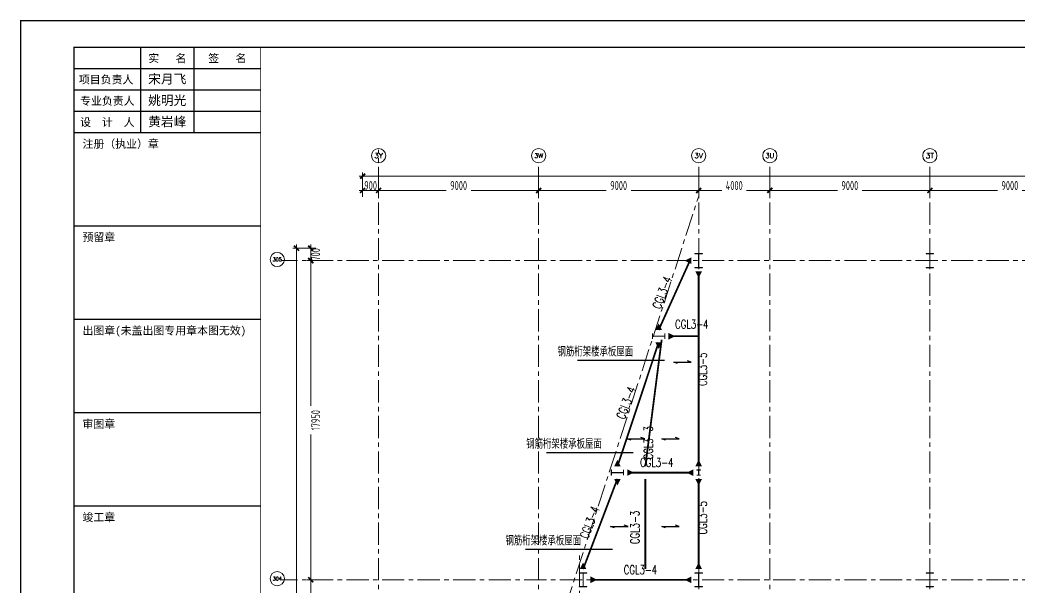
# Model space of a CAD drawing. Extents: x -1201378 to 2367219, y -619313 to 244905.
# Drawn here: x 912071 to 968258, y -201804 to -169915 of the extents above; entities that cross this region are included whole.
import ezdxf
from ezdxf.enums import TextEntityAlignment as Align

# ---------------------------------------------------------------- set-up
doc = ezdxf.new("R2010")
doc.units = 0
doc.header["$LTSCALE"] = 1000
doc.linetypes.add('CENTER', pattern=[2, 1.25, -0.25, 0.25, -0.25])
doc.layers.get('0').update_dxf_attribs({"linetype": 'CONTINUOUS'})
doc.layers.get('Defpoints').update_dxf_attribs({"linetype": 'CONTINUOUS'})
for name, color, linetype in [('0-cxFrame', 155, 'CONTINUOUS'), ('A-WINDOW', 140, 'CONTINUOUS'), ('qianming', 155, 'CONTINUOUS'), ('S-BG', 131, 'CONTINUOUS'), ('S-SLAB-TXT', 2, 'CONTINUOUS')]:
    doc.layers.add(name, color=color, linetype=linetype)
for name, color, linetype, lineweight in [('0-cxText', 131, 'CONTINUOUS', 25), ('S-axis', 111, 'CONTINUOUS', 0), ('S-bea', 40, 'CONTINUOUS', 0), ('S-col', 2, 'CONTINUOUS', 0), ('S-dote', 5, 'CENTER', 0), ('THIN', 7, 'CONTINUOUS', 0), ('柱间支撑', 6, 'CENTER', 0)]:
    doc.layers.add(name, color=color, linetype=linetype, lineweight=lineweight)
doc.styles.add('_TCH_AXIS', font='COMPLEX', dxfattribs={"bigfont": 'GBCBIG'})
doc.styles.add('cx_biaoti', font='')
doc.styles.add('cx_tuming', font='simhei.ttf')
doc.styles.add('cx_tuqian1', font='')
doc.styles.add('TSSD_Dimension', font='tssdeng.shx', dxfattribs={"width": 0.7, "bigfont": 'hztxt.shx'})
doc.styles.add('TSSD_Label', font='tssdeng.shx', dxfattribs={"width": 0.7, "bigfont": 'hztxt.shx'})
doc.styles.add('TSSD_Rein', font='tj-romans1.shx', dxfattribs={"width": 0.7, "bigfont": 'tj-hztxt.shx'})
doc.styles.add('图框宋体', font='', dxfattribs={"width": 0.75})
doc.styles.add('黑体', font='simhei.ttf', dxfattribs={"width": 0.8})
doc.styles.get('cx_biaoti').set_extended_font_data('SimSun')
doc.styles.get('cx_tuqian1').set_extended_font_data('SimSun')
doc.styles.get('图框宋体').set_extended_font_data('SimSun')
doc.dimstyles.new('TSSD_200_200', dxfattribs={"dimtxt": 500, "dimasz": 200, "dimexe": 200, "dimexo": 500, "dimgap": 200, "dimtad": 1, "dimdec": 0, "dimzin": 0, "dimdsep": 46, "dimtxsty": 'TSSD_Dimension', "dimblk": 'ARCHTICK', "dimcen": 0, "dimdle": 200, "dimclrt": 7, "dimadec": 0, "dimazin": 0, "dimtfac": 1, "dimtdec": 0, "dimtix": 1, "dimtmove": 2, "dimatfit": 3, "dimfxl": 1, "dimtolj": 1, "dimtzin": 0, "dimarcsym": 0})

# ---------------------------------------------------------------- blocks, each defined once
blk = doc.blocks.new('w42343243')
at = {"layer": 'S-col'}
blk.add_lwpolyline([(-165069, 621020), (-164639, 621020), (-164639, 621002), (-164848, 621002), (-164848, 620238), (-164639, 620238), (-164639, 620220), (-165069, 620220), (-165069, 620238), (-164860, 620238), (-164860, 621002), (-165069, 621002)], close=True, dxfattribs=at)
blk = doc.blocks.new('42343')
at = {"layer": 'A-WINDOW'}
for p in [(-130000, 100), (-117000, 100), (-136500, -17850), (-130000, -17850), (-117000, -17850)]:
    blk.add_blockref('w42343243', p, dxfattribs=at)
blk = doc.blocks.new('_ArchTick')
at = {"color": 0, "linetype": 'ByBlock', "const_width": 0.5}
blk.add_lwpolyline([(-0.71, -0.71), (0.71, 0.71)], dxfattribs=at)
blk = doc.blocks.new('*D515')
at = {"layer": 'Defpoints', "color": 0, "transparency": 16777216}
for p in [(-270790, -282748), (-271576, -283448), (-270790, -283448)]:
    blk.add_point(p, dxfattribs=at)
at = {"layer": 'S-axis', "color": 0, "lineweight": -2, "transparency": 16777216}
for p, q in [((-271576, -282548), (-271576, -283648)), ((-271290, -282748), (-271776, -282748)), ((-271290, -283448), (-271776, -283448))]:
    blk.add_line(p, q, dxfattribs=at)
at = {"layer": 'S-axis', "color": 0, "lineweight": -2, "transparency": 16777216, "xscale": 200, "yscale": 200, "zscale": 200}
for p, rotation in [((-271576, -282748), 90), ((-271576, -283448), 270)]:
    blk.add_blockref('_ArchTick', p, dxfattribs=dict(at, rotation=rotation))
at = {"layer": 'S-axis', "color": 7, "transparency": 16777216, "insert": (-271301, -283098), "char_height": 500, "attachment_point": 5, "rotation": 90, "style": 'TSSD_Dimension'}
blk.add_mtext('\\A1;700', dxfattribs=at)
blk = doc.blocks.new('*D516')
at = {"layer": 'Defpoints', "color": 0, "transparency": 16777216}
for p in [(-270790, -283448), (-271576, -301398), (-270790, -301398)]:
    blk.add_point(p, dxfattribs=at)
at = {"layer": 'S-axis', "color": 0, "lineweight": -2, "transparency": 16777216}
for p, q in [((-271290, -283448), (-271776, -283448)), ((-271576, -283248), (-271576, -291617)), ((-271576, -301598), (-271576, -293229)), ((-271290, -301398), (-271776, -301398))]:
    blk.add_line(p, q, dxfattribs=at)
at = {"layer": 'S-axis', "color": 0, "lineweight": -2, "transparency": 16777216, "xscale": 200, "yscale": 200, "zscale": 200}
for p, rotation in [((-271576, -283448), 90), ((-271576, -301398), 270)]:
    blk.add_blockref('_ArchTick', p, dxfattribs=dict(at, rotation=rotation))
at = {"layer": 'S-axis', "color": 7, "transparency": 16777216, "insert": (-271301, -292423), "char_height": 500, "attachment_point": 5, "rotation": 90, "style": 'TSSD_Dimension'}
blk.add_mtext('\\A1;17950', dxfattribs=at)
blk = doc.blocks.new('*D517')
at = {"layer": 'Defpoints', "color": 0, "transparency": 16777216}
for p in [(-270790, -301398), (-271576, -319348), (-270790, -319348)]:
    blk.add_point(p, dxfattribs=at)
at = {"layer": 'S-axis', "color": 0, "lineweight": -2, "transparency": 16777216}
for p, q in [((-271290, -301398), (-271776, -301398)), ((-271576, -301198), (-271576, -309567)), ((-271576, -319548), (-271576, -311179)), ((-271290, -319348), (-271776, -319348))]:
    blk.add_line(p, q, dxfattribs=at)
at = {"layer": 'S-axis', "color": 0, "lineweight": -2, "transparency": 16777216, "xscale": 200, "yscale": 200, "zscale": 200}
for p, rotation in [((-271576, -301398), 90), ((-271576, -319348), 270)]:
    blk.add_blockref('_ArchTick', p, dxfattribs=dict(at, rotation=rotation))
at = {"layer": 'S-axis', "color": 7, "transparency": 16777216, "insert": (-271301, -310373), "char_height": 500, "attachment_point": 5, "rotation": 90, "style": 'TSSD_Dimension'}
blk.add_mtext('\\A1;17950', dxfattribs=at)
blk = doc.blocks.new('*D459')
at = {"layer": 'Defpoints', "color": 0, "transparency": 16777216}
for p in [(-270890, -282748), (-272376, -355948), (-270890, -355948)]:
    blk.add_point(p, dxfattribs=at)
at = {"layer": 'S-axis', "color": 0, "lineweight": -2, "transparency": 16777216}
for p, q in [((-272376, -282548), (-272376, -318516)), ((-271390, -282748), (-272576, -282748)), ((-272376, -356148), (-272376, -320181)), ((-271390, -355948), (-272576, -355948))]:
    blk.add_line(p, q, dxfattribs=at)
at = {"layer": 'S-axis', "color": 0, "lineweight": -2, "transparency": 16777216, "xscale": 200, "yscale": 200, "zscale": 200}
for p, rotation in [((-272376, -282748), 90), ((-272376, -355948), 270)]:
    blk.add_blockref('_ArchTick', p, dxfattribs=dict(at, rotation=rotation))
at = {"layer": 'S-axis', "color": 7, "transparency": 16777216, "insert": (-272101, -319348), "char_height": 500, "attachment_point": 5, "rotation": 90, "style": 'TSSD_Dimension'}
blk.add_mtext('\\A1;73200', dxfattribs=at)
blk = doc.blocks.new('*D460')
at = {"layer": 'Defpoints', "color": 0, "transparency": 16777216}
for p in [(-267758, -279500), (-268658, -280358), (-267758, -280358)]:
    blk.add_point(p, dxfattribs=at)
at = {"layer": 'S-axis', "color": 0, "lineweight": -2, "transparency": 16777216}
for p, q in [((-268858, -279500), (-267558, -279500)), ((-268658, -279858), (-268658, -279300)), ((-267758, -279858), (-267758, -279300))]:
    blk.add_line(p, q, dxfattribs=at)
at = {"layer": 'S-axis', "color": 0, "lineweight": -2, "transparency": 16777216, "xscale": 200, "yscale": 200, "zscale": 200, "rotation": 180}
blk.add_blockref('_ArchTick', (-268658, -279500), dxfattribs=at)
at = {"layer": 'S-axis', "color": 0, "lineweight": -2, "transparency": 16777216, "xscale": 200, "yscale": 200, "zscale": 200}
blk.add_blockref('_ArchTick', (-267758, -279500), dxfattribs=at)
at = {"layer": 'S-axis', "color": 7, "transparency": 16777216, "insert": (-268208, -279225), "char_height": 500, "attachment_point": 5, "style": 'TSSD_Dimension'}
blk.add_mtext('\\A1;900', dxfattribs=at)
blk = doc.blocks.new('*D461')
at = {"layer": 'Defpoints', "color": 0, "transparency": 16777216}
for p in [(-258758, -279500), (-267758, -280358), (-258758, -280358)]:
    blk.add_point(p, dxfattribs=at)
at = {"layer": 'S-axis', "color": 0, "lineweight": -2, "transparency": 16777216}
for p, q in [((-267958, -279500), (-263957, -279500)), ((-267758, -279858), (-267758, -279300)), ((-258558, -279500), (-262560, -279500)), ((-258758, -279858), (-258758, -279300))]:
    blk.add_line(p, q, dxfattribs=at)
at = {"layer": 'S-axis', "color": 0, "lineweight": -2, "transparency": 16777216, "xscale": 200, "yscale": 200, "zscale": 200, "rotation": 180}
blk.add_blockref('_ArchTick', (-267758, -279500), dxfattribs=at)
at = {"layer": 'S-axis', "color": 0, "lineweight": -2, "transparency": 16777216, "xscale": 200, "yscale": 200, "zscale": 200}
blk.add_blockref('_ArchTick', (-258758, -279500), dxfattribs=at)
at = {"layer": 'S-axis', "color": 7, "transparency": 16777216, "insert": (-263258, -279225), "char_height": 500, "attachment_point": 5, "style": 'TSSD_Dimension'}
blk.add_mtext('\\A1;9000', dxfattribs=at)
blk = doc.blocks.new('*D462')
at = {"layer": 'Defpoints', "color": 0, "transparency": 16777216}
for p in [(-249758, -279500), (-258758, -280358), (-249758, -280358)]:
    blk.add_point(p, dxfattribs=at)
at = {"layer": 'S-axis', "color": 0, "lineweight": -2, "transparency": 16777216}
for p, q in [((-258958, -279500), (-254957, -279500)), ((-258758, -279858), (-258758, -279300)), ((-249558, -279500), (-253560, -279500)), ((-249758, -279858), (-249758, -279300))]:
    blk.add_line(p, q, dxfattribs=at)
at = {"layer": 'S-axis', "color": 0, "lineweight": -2, "transparency": 16777216, "xscale": 200, "yscale": 200, "zscale": 200, "rotation": 180}
blk.add_blockref('_ArchTick', (-258758, -279500), dxfattribs=at)
at = {"layer": 'S-axis', "color": 0, "lineweight": -2, "transparency": 16777216, "xscale": 200, "yscale": 200, "zscale": 200}
blk.add_blockref('_ArchTick', (-249758, -279500), dxfattribs=at)
at = {"layer": 'S-axis', "color": 7, "transparency": 16777216, "insert": (-254258, -279225), "char_height": 500, "attachment_point": 5, "style": 'TSSD_Dimension'}
blk.add_mtext('\\A1;9000', dxfattribs=at)
blk = doc.blocks.new('*D463')
at = {"layer": 'Defpoints', "color": 0, "transparency": 16777216}
for p in [(-245758, -279500), (-249758, -280358), (-245758, -280358)]:
    blk.add_point(p, dxfattribs=at)
at = {"layer": 'S-axis', "color": 0, "lineweight": -2, "transparency": 16777216}
for p, q in [((-249958, -279500), (-248457, -279500)), ((-249758, -279858), (-249758, -279300)), ((-245558, -279500), (-247060, -279500)), ((-245758, -279858), (-245758, -279300))]:
    blk.add_line(p, q, dxfattribs=at)
at = {"layer": 'S-axis', "color": 0, "lineweight": -2, "transparency": 16777216, "xscale": 200, "yscale": 200, "zscale": 200, "rotation": 180}
blk.add_blockref('_ArchTick', (-249758, -279500), dxfattribs=at)
at = {"layer": 'S-axis', "color": 0, "lineweight": -2, "transparency": 16777216, "xscale": 200, "yscale": 200, "zscale": 200}
blk.add_blockref('_ArchTick', (-245758, -279500), dxfattribs=at)
at = {"layer": 'S-axis', "color": 7, "transparency": 16777216, "insert": (-247758, -279225), "char_height": 500, "attachment_point": 5, "style": 'TSSD_Dimension'}
blk.add_mtext('\\A1;4000', dxfattribs=at)
blk = doc.blocks.new('*D464')
at = {"layer": 'Defpoints', "color": 0, "transparency": 16777216}
for p in [(-236758, -279500), (-245758, -280358), (-236758, -280358)]:
    blk.add_point(p, dxfattribs=at)
at = {"layer": 'S-axis', "color": 0, "lineweight": -2, "transparency": 16777216}
for p, q in [((-245958, -279500), (-241957, -279500)), ((-245758, -279858), (-245758, -279300)), ((-236558, -279500), (-240560, -279500)), ((-236758, -279858), (-236758, -279300))]:
    blk.add_line(p, q, dxfattribs=at)
at = {"layer": 'S-axis', "color": 0, "lineweight": -2, "transparency": 16777216, "xscale": 200, "yscale": 200, "zscale": 200, "rotation": 180}
blk.add_blockref('_ArchTick', (-245758, -279500), dxfattribs=at)
at = {"layer": 'S-axis', "color": 0, "lineweight": -2, "transparency": 16777216, "xscale": 200, "yscale": 200, "zscale": 200}
blk.add_blockref('_ArchTick', (-236758, -279500), dxfattribs=at)
at = {"layer": 'S-axis', "color": 7, "transparency": 16777216, "insert": (-241258, -279225), "char_height": 500, "attachment_point": 5, "style": 'TSSD_Dimension'}
blk.add_mtext('\\A1;9000', dxfattribs=at)
blk = doc.blocks.new('*D465')
at = {"layer": 'Defpoints', "color": 0, "transparency": 16777216}
for p in [(-227758, -279500), (-236758, -280358), (-227758, -280358)]:
    blk.add_point(p, dxfattribs=at)
at = {"layer": 'S-axis', "color": 0, "lineweight": -2, "transparency": 16777216}
for p, q in [((-236958, -279500), (-232957, -279500)), ((-236758, -279858), (-236758, -279300)), ((-227558, -279500), (-231560, -279500)), ((-227758, -279858), (-227758, -279300))]:
    blk.add_line(p, q, dxfattribs=at)
at = {"layer": 'S-axis', "color": 0, "lineweight": -2, "transparency": 16777216, "xscale": 200, "yscale": 200, "zscale": 200, "rotation": 180}
blk.add_blockref('_ArchTick', (-236758, -279500), dxfattribs=at)
at = {"layer": 'S-axis', "color": 0, "lineweight": -2, "transparency": 16777216, "xscale": 200, "yscale": 200, "zscale": 200}
blk.add_blockref('_ArchTick', (-227758, -279500), dxfattribs=at)
at = {"layer": 'S-axis', "color": 7, "transparency": 16777216, "insert": (-232258, -279225), "char_height": 500, "attachment_point": 5, "style": 'TSSD_Dimension'}
blk.add_mtext('\\A1;9000', dxfattribs=at)
blk = doc.blocks.new('*D483')
at = {"layer": 'Defpoints', "color": 0, "transparency": 16777216}
for p in [(-82958, -278700), (-268658, -280258), (-82958, -280258)]:
    blk.add_point(p, dxfattribs=at)
at = {"layer": 'S-axis', "color": 0, "lineweight": -2, "transparency": 16777216}
for p, q in [((-268658, -279758), (-268658, -278500)), ((-82958, -279758), (-82958, -278500)), ((-268858, -278700), (-176749, -278700)), ((-82758, -278700), (-174868, -278700))]:
    blk.add_line(p, q, dxfattribs=at)
at = {"layer": 'S-axis', "color": 0, "lineweight": -2, "transparency": 16777216, "xscale": 200, "yscale": 200, "zscale": 200, "rotation": 180}
blk.add_blockref('_ArchTick', (-268658, -278700), dxfattribs=at)
at = {"layer": 'S-axis', "color": 0, "lineweight": -2, "transparency": 16777216, "xscale": 200, "yscale": 200, "zscale": 200}
blk.add_blockref('_ArchTick', (-82958, -278700), dxfattribs=at)
at = {"layer": 'S-axis', "color": 7, "transparency": 16777216, "insert": (-175808, -278425), "char_height": 500, "attachment_point": 5, "style": 'TSSD_Dimension'}
blk.add_mtext('\\A1;185700', dxfattribs=at)
blk = doc.blocks.new('zjcx_lan_xinxi(Dragon)')
for p, q in [((7000, -3200), (0, -3200)), ((7000, -6700), (0, -6700)), ((7000, -10200), (0, -10200)), ((7000, -13700), (0, -13700)), ((7000, -17200), (0, -17200))]:
    blk.add_line(p, q)
at = {"const_width": 25}
blk.add_lwpolyline([(0, -20700), (7000, -20700), (7000, 0), (0, 0)], close=True, dxfattribs=at)
for points in [[(2500, -3200), (2500, 0)], [(4500, -3200), (4500, 0)], [(0, -800), (7000, -800)], [(0, -1600), (7000, -1600)], [(0, -2400), (7000, -2400)]]:
    blk.add_lwpolyline(points)
for points in [[(7000, -3200), (7000, 0)], [(0, -3200), (7000, -3200)], [(0, -20700), (7000, -20700), (7000, -3200)], [(0, -20700), (7000, -20700)]]:
    blk.add_lwpolyline(points, dxfattribs=at)
at = {"style": '图框宋体'}
for s, p in [('实   名', (3500, -400)), ('签   名', (5750, -400)), ('项目负责人', (1204, -1200)), ('专业负责人', (1250, -2000)), ('设  计  人', (1250, -2800))]:
    blk.add_text(s, height=300, dxfattribs=at).set_placement(p, align=Align.MIDDLE)
for s, p in [('注册（执业）章', (318, -3771)), ('预留章', (318, -7271)), ('出图章(未盖出图专用章本图无效)', (318, -10771)), ('审图章', (318, -14271)), ('竣工章', (318, -17771))]:
    blk.add_text(s, height=300, dxfattribs=at).set_placement(p)
blk = doc.blocks.new('T-信息(Dragon)')
at = {"layer": '0-cxFrame'}
blk.add_blockref('zjcx_lan_xinxi(Dragon)', (0, 0), dxfattribs=at)
at = {"layer": 'qianming', "color": 3, "style": 'cx_biaoti'}
for s, p in [('宋月飞', (3497, -1185)), ('姚明光', (3497, -1985)), ('黄岩峰', (3497, -2785))]:
    blk.add_text(s, height=350, dxfattribs=at).set_placement(p, align=Align.MIDDLE_CENTER)
blk = doc.blocks.new('TK22.A0 L(Dragon)')
at = {"layer": '0-cxFrame', "color": 7, "const_width": 0.5}
blk.add_lwpolyline([(0, 0), (-1486, 0), (-1486, 841), (0, 841)], close=True, dxfattribs=at)
at = {"layer": '0-cxFrame', "const_width": 0.5}
blk.add_lwpolyline([(-80, 10), (-1466, 10), (-1466, 831), (-80, 831)], close=True, dxfattribs=at)
at = {"layer": '0-cxFrame', "xscale": 0.009999999999999998, "yscale": 0.009999999999999998, "zscale": 0.009999999999999998}
blk.add_blockref('T-信息(Dragon)', (-1466, 831), dxfattribs=at)
at = {"style": '黑体', "flags": 4}
blk.add_attdef('图幅', text='', height=3.3, dxfattribs=at).set_placement((-40, 3), align=Align.RIGHT)
at = {"layer": '0-cxText', "flags": 4}
for tag, height, style, p in [('建设单位', 3.5, 'cx_tuming', (-45, 240)), ('项目名称', 3.5, 'cx_tuming', (-45, 210)), ('子项名称', 3.5, 'cx_tuming', (-45, 180)), ('工程编号', 3.3, 'cx_tuqian1', (-35, 165)), ('图名1', 3.5, 'cx_tuming', (-45, 87)), ('图名2', 3.5, 'cx_tuming', (-45, 79)), ('图名3', 3.5, 'cx_tuming', (-45, 71)), ('出图日期', 3.3, 'cx_tuqian1', (-39, 60)), ('专业', 3.3, 'cx_tuqian1', (-55, 52)), ('图号', 3.3, 'cx_tuqian1', (-55, 44)), ('版次', 3.3, 'cx_tuqian1', (-20, 44))]:
    blk.add_attdef(tag, text='', height=height, dxfattribs=dict(at, style=style)).set_placement(p, align=Align.MIDDLE)
at = {"layer": 'Defpoints', "color": 6, "flags": 4}
for tag, height, style, p in [('tufu', 3.3, '黑体', (-12, 12)), ('dwfname', 4, 'cx_tuqian1', (-80, 3))]:
    blk.add_attdef(tag, text='', height=height, dxfattribs=dict(at, style=style)).set_placement(p, align=Align.RIGHT)
blk = doc.blocks.new('nt66')
at = {"layer": 'S-col'}
blk.add_lwpolyline([(-195790, 766820), (-195490, 766820), (-195490, 766808), (-195636, 766808), (-195636, 766132), (-195490, 766132), (-195490, 766120), (-195790, 766120), (-195790, 766132), (-195644, 766132), (-195644, 766808), (-195790, 766808)], close=True, dxfattribs=at)
blk = doc.blocks.new('3#轴网')
at = {"layer": 'S-axis'}
for centre in [(-267758.5, -277544.2), (-258758.5, -277544.2), (-249758.5, -277544.2), (-245758.5, -277544.2), (-236758.5, -277544.2), (-273461.5, -283383.9), (-273461.5, -301333.9)]:
    blk.add_circle(centre, 400, dxfattribs=at)
at = {"layer": 'S-dote'}
for p, q in [((-267758.5, -363428.2), (-267758.5, -277213.2)), ((-258758.5, -363428.2), (-258758.5, -277944.2)), ((-249758.5, -363428.2), (-249758.5, -277944.2)), ((-245758.5, -363428.2), (-245758.5, -277948.2)), ((-236758.5, -363428.2), (-236758.5, -277948.2)), ((-78316.2, -283448.2), (-273210.6, -283448.2)), ((-256458.5, -303778.2), (-256458.5, -299938.2)), ((-78316.2, -301398.2), (-273210.6, -301398.2))]:
    blk.add_line(p, q, dxfattribs=at)
blk.add_lwpolyline([(-270224.1, -342906.2), (-249758.5, -279830.8)], dxfattribs=at)
at = {"layer": 'S-axis', "style": '_TCH_AXIS'}
for s, height, p, p2 in [('3Y', 270.86, (-268003.5, -277679.7), (-267513.4, -277679.7)), ('3W', 255.29, (-259007.7, -277671.9), (-258509.3, -277671.9)), ('3V', 276.42, (-250002, -277682.4), (-249515, -277682.4)), ('3U', 265.5, (-246005, -277677), (-245511.9, -277677)), ('3T', 294.28, (-236996.7, -277691.4), (-236520.2, -277691.4)), ('305', 206.28, (-273721.8, -283487), (-273201.2, -283487)), ('304', 199.75, (-273723.1, -301433.8), (-273199.9, -301433.8))]:
    blk.add_text(s, height=height, dxfattribs=at).set_placement(p, p2, align=Align.FIT)
at = {"layer": 'S-axis'}
for base, p1, p2, angle, picture, middle in [((-82958.5, -278700.4), (-268658.5, -280258.4), (-82958.5, -280258.4), 0, '*D483', (-175808.5, -278425.4)), ((-267758.5, -279500.4), (-268658.5, -280358.4), (-267758.5, -280358.4), 0, '*D460', (-268208.5, -279225.4)), ((-258758.5, -279500.4), (-267758.5, -280358.4), (-258758.5, -280358.4), 0, '*D461', (-263258.5, -279225.4)), ((-249758.5, -279500.4), (-258758.5, -280358.4), (-249758.5, -280358.4), 0, '*D462', (-254258.5, -279225.4)), ((-245758.5, -279500.4), (-249758.5, -280358.4), (-245758.5, -280358.4), 0, '*D463', (-247758.5, -279225.4)), ((-236758.5, -279500.4), (-245758.5, -280358.4), (-236758.5, -280358.4), 0, '*D464', (-241258.5, -279225.4)), ((-227758.5, -279500.4), (-236758.5, -280358.4), (-227758.5, -280358.4), 0, '*D465', (-232258.5, -279225.4)), ((-272376.4, -355948.2), (-270890, -282748.2), (-270890, -355948.2), 270, '*D459', (-272101.4, -319348.2)), ((-271576.4, -283448.2), (-270790, -282748.2), (-270790, -283448.2), 270, '*D515', (-271301.4, -283098.2)), ((-271576.4, -301398.2), (-270790, -283448.2), (-270790, -301398.2), 270, '*D516', (-271301.4, -292423.2)), ((-271576.4, -319348.2), (-270790, -301398.2), (-270790, -319348.2), 270, '*D517', (-271301.4, -310373.2))]:
    dim = blk.add_linear_dim(base=base, p1=p1, p2=p2, angle=angle, dimstyle='TSSD_200_200', dxfattribs=at)
    dim.commit()
    dim.dimension.update_dxf_attribs({"geometry": picture, "text_midpoint": middle, "dimtype": 161})

msp = doc.modelspace()

# ---------------------------------------------------------------- linework, layer by layer
at = {"layer": 'S-bea'}
for points in [[(949826.5, -183448.2, 375, 0, 0), (949451.5, -183448.2, 375, 0, 0)], [(950241.5, -184048.2, 375, 0, 0), (950241.5, -184423.2, 375, 0, 0)], [(947991.5, -187348.2, 375, 0, 0), (947991.5, -186973.2, 375, 0, 0)], [(948541.5, -187698.2, 375, 0, 0), (948916.5, -187698.2, 375, 0, 0)], [(947991.5, -188048.2, 375, 0, 0), (947991.5, -188423.2, 375, 0, 0)], [(945671.9, -195022, 375, 0, 0), (945671.9, -194647, 375, 0, 0)], [(950241.5, -195022, 375, 0, 0), (950241.5, -194647, 375, 0, 0)], [(946221.9, -195372, 375, 0, 0), (946596.9, -195372, 375, 0, 0)], [(949941.5, -195372, 375, 0, 0), (949566.5, -195372, 375, 0, 0)], [(945671.9, -195722, 375, 0, 0), (945671.9, -196097, 375, 0, 0)], [(950241.5, -195722, 375, 0, 0), (950241.5, -196097, 375, 0, 0)], [(943741.5, -200798.2, 375, 0, 0), (943741.5, -200423.2, 375, 0, 0)], [(950241.5, -200798.2, 375, 0, 0), (950241.5, -200423.2, 375, 0, 0)], [(944156.5, -201398.2, 375, 0, 0), (944531.5, -201398.2, 375, 0, 0)], [(949826.5, -201398.2, 375, 0, 0), (949451.5, -201398.2, 375, 0, 0)]]:
    msp.add_lwpolyline(points, format="xyseb", dxfattribs=at)
at = {"layer": 'S-BG'}
for p, q in [((943432.1, -189049.5), (948322.4, -189049.5)), ((941674.1, -194238.3), (946564.5, -194238.3)), ((940505.1, -199677.2), (945395.5, -199677.2))]:
    msp.add_line(p, q, dxfattribs=at)
at = {"layer": 'S-col'}
msp.add_lwpolyline([(950141.5, -195222), (950341.5, -195222), (950341.5, -195234), (950245.5, -195234), (950245.5, -195510), (950341.5, -195510), (950341.5, -195522), (950141.5, -195522), (950141.5, -195510), (950237.5, -195510), (950237.5, -195234), (950141.5, -195234)], close=True, dxfattribs=at)
at = {"layer": 'S-SLAB-TXT'}
for points in [[(949055.6, -189237.6), (948838.5, -189162), (949824.3, -189162), (949607.1, -189086.4)], [(946442.5, -193546.1), (946225.3, -193470.5), (947211.1, -193470.5), (946994, -193394.9)], [(948384.6, -193546.1), (948167.5, -193470.5), (949153.2, -193470.5), (948936.1, -193394.9)], [(945501.8, -198475.6), (945284.7, -198400), (946270.4, -198400), (946053.3, -198324.4)], [(948384.6, -198475.6), (948167.5, -198400), (949153.2, -198400), (948936.1, -198324.4)]]:
    msp.add_lwpolyline(points, dxfattribs=at)
at = {"layer": '柱间支撑', "linetype": 'Continuous', "const_width": 100}
for points in [[(947991.5, -187348.2), (949749.3, -183448.2)], [(950241.5, -195022), (950241.5, -184048.2)], [(950241.5, -187698.2), (948541.5, -187698.2)], [(945671.9, -195022), (947991.5, -188048.2)], [(947241.5, -195022), (948160.1, -187898.2)], [(949941.5, -195372), (946221.9, -195372)], [(943741.5, -200798.2), (945671.9, -195722)], [(947241.5, -195722), (947241.5, -200798.2)], [(950241.5, -195722), (950241.5, -200798.2)], [(949826.5, -201398.2), (944156.5, -201398.2)]]:
    msp.add_lwpolyline(points, dxfattribs=at)

# ---------------------------------------------------------------- block references
at = {"layer": '0-cxFrame', "xscale": 150, "yscale": 150, "zscale": 150}
msp.add_blockref('TK22.A0 L(Dragon)', (1135008.3, -296102.2), dxfattribs=at)
at = {"layer": 'S-axis'}
msp.add_blockref('3#轴网', (1200000, 100000), dxfattribs=at)
at = {"layer": 'S-col'}
msp.add_blockref('42343', (1245095.7, -804168.2), dxfattribs=at)
at = {"layer": 'S-col', "rotation": 90}
for p in [(1714461.5, 7941.8), (1712141.9, 268)]:
    msp.add_blockref('nt66', p, dxfattribs=at)

# ---------------------------------------------------------------- texts
at = {"layer": 'S-BG', "style": 'TSSD_Label', "width": 0.7}
for p in [(946553.9, -188984.3), (944796, -194173.1), (943627, -199612)]:
    msp.add_text('钢筋桁架楼承板屋面', height=500, dxfattribs=at).set_placement(p, align=Align.BOTTOM_RIGHT)
at = {"layer": 'THIN', "style": 'TSSD_Rein', "width": 0.7}
for s, rotation, p in [('CGL3-4', 69, (948565.8, -185390.4)), ('CGL3-5', 90, (950859.1, -189558.9)), ('CGL3-4', 69, (946541.4, -191592.4)), ('CGL3-3', 90, (947813.4, -193691.2)), ('CGL3-5', 90, (950859.1, -197910.6)), ('CGL3-4', 69, (944488.8, -198308.5)), ('CGL3-3', 90, (947058.5, -198452.1))]:
    msp.add_text(s, height=500, rotation=rotation, dxfattribs=at).set_placement(p, align=Align.BOTTOM_CENTER)
for p in [(949853, -187423.8), (947884.4, -195198.8), (946965, -201230.5)]:
    msp.add_text('CGL3-4', height=500, dxfattribs=at).set_placement(p, align=Align.BOTTOM_CENTER)

doc.saveas('drawing.dxf')
